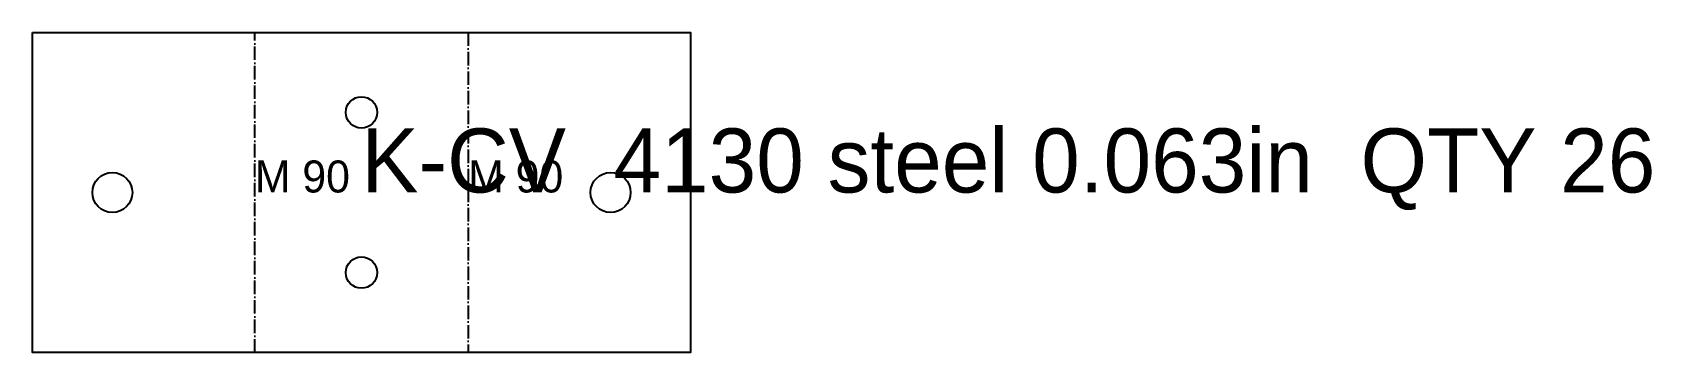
# Model space of a CAD drawing. Header units: millimetres. Extents: x -42 to 262, y 0 to 60.
import ezdxf

# ---------------------------------------------------------------- set-up
doc = ezdxf.new("R2010")
doc.units = ezdxf.units.MM
doc.linetypes.add('DASHDOT', pattern=[3.556, 2.54, -0.508, 0, -0.508])
for name, color, linetype in [('CUT', 7, 'CONTINUOUS'), ('ETCH', 8, 'CONTINUOUS'), ('MOUNTAIN', 5, 'DASHDOT')]:
    doc.layers.add(name, color=color, linetype=linetype)

msp = doc.modelspace()

# ---------------------------------------------------------------- linework, layer by layer
at = {"layer": 'CUT'}
msp.add_lwpolyline([(-41.71, 60), (81.71, 60), (81.71, 0), (-41.71, 0), (-41.71, 60)], close=True, dxfattribs=at)
for centre, radius in [((20, 45), 2.95), ((-26.71, 30), 3.75), ((66.71, 30), 3.75), ((20, 15), 2.95)]:
    msp.add_circle(centre, radius, dxfattribs=at)
at = {"layer": 'MOUNTAIN'}
for p, q in [((0, 0), (0, 60)), ((40, 60), (40, 0))]:
    msp.add_line(p, q, dxfattribs=at)

# ---------------------------------------------------------------- texts
at = {"layer": 'ETCH'}
for s, height, p in [('K-CV  4130 steel 0.063in  QTY 26', 12, (20, 30)), ('M 90', 6, (0, 30)), ('M 90', 6, (40, 30))]:
    msp.add_text(s, height=height, dxfattribs=at).set_placement(p)

doc.saveas('drawing.dxf')
